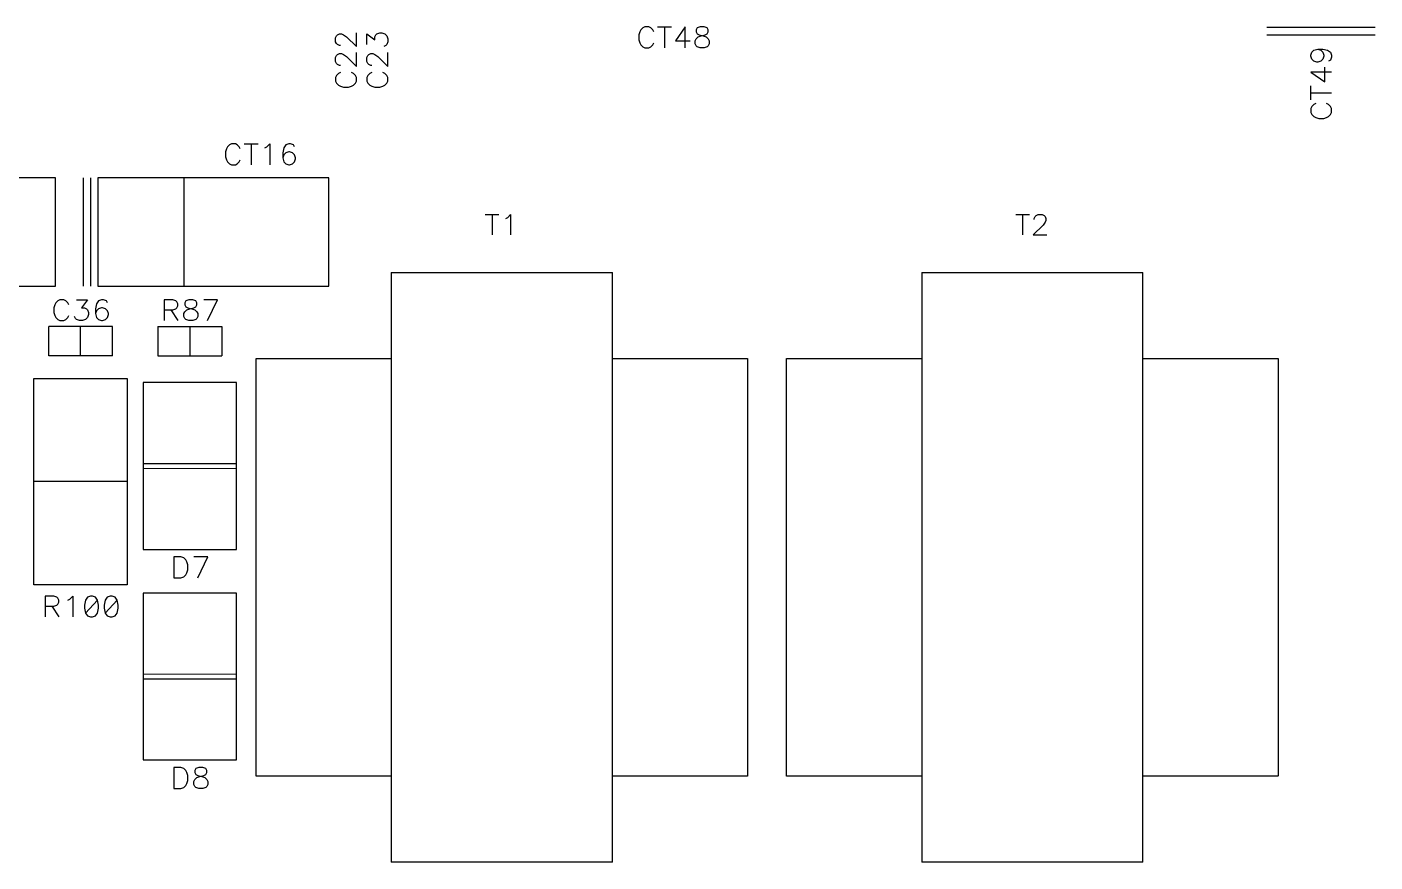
# Model space of a CAD drawing. Extents: x 295 to 953, y 10 to 290.
# Drawn here: x 750.3 to 840.8, y 135.1 to 191.2 of the extents above; entities that cross this region are included whole.
import ezdxf

# ---------------------------------------------------------------- set-up
doc = ezdxf.new("R2010")
doc.units = 0
doc.header["$LTSCALE"] = 5
doc.header["$MEASUREMENT"] = 0
doc.layers.add('DV-INT-A3_TSK', color=14, linetype='CONTINUOUS')

msp = doc.modelspace()

# ---------------------------------------------------------------- linework, layer by layer
at = {"layer": 'DV-INT-A3_TSK', "color": 7}
for p, q in [((791.517, 191.032), (791.45, 190.898)), ((791.652, 191.166), (791.517, 191.032)), ((791.782, 191.234), (791.652, 191.166)), ((792.05, 191.234), (791.782, 191.234)), ((792.18, 191.166), (792.05, 191.234)), ((792.314, 191.032), (792.18, 191.166)), ((792.381, 190.898), (792.314, 191.032)), ((792.645, 191.234), (793.575, 191.234)), ((793.11, 191.234), (793.11, 189.838)), ((794.501, 191.234), (793.839, 190.303)), ((794.501, 189.838), (794.501, 191.234)), ((795.298, 191.166), (795.235, 191.032)), ((795.235, 191.032), (795.235, 190.898)), ((795.499, 191.234), (795.298, 191.166)), ((795.763, 191.234), (795.499, 191.234)), ((795.964, 191.166), (795.763, 191.234)), ((796.031, 191.032), (795.964, 191.166)), ((796.031, 190.898), (796.031, 191.032)), ((833.557, 191.208), (840.82, 191.208)), ((771.019, 190.513), (771.086, 190.647)), ((771.019, 190.244), (771.019, 190.513)), ((771.086, 190.115), (771.019, 190.244)), ((771.086, 190.647), (771.153, 190.714)), ((771.153, 190.047), (771.086, 190.115)), ((771.153, 190.714), (771.283, 190.777)), ((771.283, 190.777), (771.417, 190.777)), ((771.417, 190.777), (771.552, 190.714)), ((771.552, 190.714), (771.753, 190.58)), ((771.753, 190.58), (772.419, 189.913)), ((772.419, 189.913), (772.419, 190.844)), ((773.115, 190.047), (773.115, 190.777)), ((773.115, 190.777), (773.647, 190.379)), ((773.647, 190.58), (773.714, 190.714)), ((773.647, 190.379), (773.647, 190.58)), ((773.714, 190.714), (773.781, 190.777)), ((773.781, 190.777), (773.978, 190.844)), ((773.978, 190.844), (774.112, 190.844)), ((774.112, 190.844), (774.313, 190.777)), ((774.313, 190.777), (774.448, 190.647)), ((774.448, 190.647), (774.515, 190.446)), ((774.515, 190.244), (774.448, 190.047)), ((774.515, 190.446), (774.515, 190.244)), ((791.45, 190.898), (791.383, 190.701)), ((791.383, 190.701), (791.383, 190.37)), ((791.383, 190.37), (791.45, 190.169)), ((791.45, 190.169), (791.517, 190.039)), ((792.314, 190.039), (792.381, 190.169)), ((793.839, 190.303), (794.837, 190.303)), ((795.168, 190.303), (795.235, 190.437)), ((795.168, 190.102), (795.168, 190.303)), ((795.235, 190.898), (795.298, 190.768)), ((795.235, 190.437), (795.365, 190.567)), ((795.298, 190.768), (795.432, 190.701)), ((795.365, 190.567), (795.566, 190.634)), ((795.432, 190.701), (795.696, 190.634)), ((795.566, 190.634), (795.83, 190.701)), ((795.696, 190.634), (795.897, 190.567)), ((795.83, 190.701), (795.964, 190.768)), ((795.897, 190.567), (796.031, 190.437)), ((795.964, 190.768), (796.031, 190.898)), ((796.031, 190.437), (796.094, 190.303)), ((796.094, 190.303), (796.094, 190.102)), ((833.557, 190.714), (840.82, 190.714)), ((771.019, 189.18), (771.086, 189.314)), ((771.086, 189.314), (771.153, 189.381)), ((771.283, 189.98), (771.153, 190.047)), ((771.153, 189.381), (771.283, 189.448)), ((771.35, 189.98), (771.283, 189.98)), ((771.283, 189.448), (771.417, 189.448)), ((771.417, 189.448), (771.552, 189.381)), ((771.552, 189.381), (771.753, 189.247)), ((771.753, 189.247), (772.419, 188.581)), ((772.419, 188.581), (772.419, 189.515)), ((773.115, 189.18), (773.182, 189.314)), ((773.182, 189.314), (773.249, 189.381)), ((773.249, 189.381), (773.379, 189.448)), ((773.379, 189.448), (773.513, 189.448)), ((773.513, 189.448), (773.647, 189.381)), ((773.647, 189.381), (773.848, 189.247)), ((773.848, 189.247), (774.515, 188.581)), ((774.38, 189.98), (774.246, 189.913)), ((774.448, 190.047), (774.38, 189.98)), ((774.515, 188.581), (774.515, 189.515)), ((791.517, 190.039), (791.652, 189.905)), ((791.652, 189.905), (791.782, 189.838)), ((791.782, 189.838), (792.05, 189.838)), ((792.05, 189.838), (792.18, 189.905)), ((792.18, 189.905), (792.314, 190.039)), ((795.235, 189.972), (795.168, 190.102)), ((795.298, 189.905), (795.235, 189.972)), ((795.499, 189.838), (795.298, 189.905)), ((795.763, 189.838), (795.499, 189.838)), ((795.964, 189.905), (795.763, 189.838)), ((796.031, 189.972), (795.964, 189.905)), ((796.094, 190.102), (796.031, 189.972)), ((836.508, 189.335), (836.575, 189.532)), ((836.508, 189.268), (836.508, 189.335)), ((836.575, 189.067), (836.508, 189.268)), ((836.575, 189.532), (836.709, 189.666)), ((836.709, 189.666), (836.973, 189.733)), ((836.973, 189.733), (837.174, 189.666)), ((836.973, 189.733), (837.304, 189.733)), ((837.174, 189.666), (837.304, 189.532)), ((837.304, 189.733), (837.639, 189.666)), ((837.304, 189.532), (837.371, 189.335)), ((837.371, 189.268), (837.304, 189.067)), ((837.371, 189.335), (837.371, 189.268)), ((837.639, 189.666), (837.836, 189.532)), ((837.836, 189.532), (837.903, 189.335)), ((837.903, 189.335), (837.903, 189.201)), ((771.019, 188.916), (771.019, 189.18)), ((771.086, 188.782), (771.019, 188.916)), ((771.153, 188.715), (771.086, 188.782)), ((771.283, 188.648), (771.153, 188.715)), ((771.35, 188.648), (771.283, 188.648)), ((773.115, 188.916), (773.115, 189.18)), ((773.182, 188.782), (773.115, 188.916)), ((773.249, 188.715), (773.182, 188.782)), ((773.379, 188.648), (773.249, 188.715)), ((773.446, 188.648), (773.379, 188.648)), ((836.709, 188.937), (836.575, 189.067)), ((836.906, 188.87), (836.709, 188.937)), ((836.973, 188.87), (836.906, 188.87)), ((837.174, 188.937), (836.973, 188.87)), ((837.304, 189.067), (837.174, 188.937)), ((837.438, 187.541), (837.438, 188.539)), ((837.836, 189), (837.702, 188.937)), ((837.903, 189.201), (837.836, 189)), ((771.086, 187.981), (771.019, 187.847)), ((771.019, 187.847), (771.019, 187.583)), ((771.019, 187.583), (771.086, 187.449)), ((771.22, 188.115), (771.086, 187.981)), ((771.086, 187.449), (771.22, 187.315)), ((771.35, 188.182), (771.22, 188.115)), ((772.218, 188.115), (772.084, 188.182)), ((772.352, 187.981), (772.218, 188.115)), ((772.218, 187.315), (772.352, 187.449)), ((772.419, 187.847), (772.352, 187.981)), ((772.352, 187.449), (772.419, 187.583)), ((772.419, 187.583), (772.419, 187.847)), ((773.182, 187.981), (773.115, 187.847)), ((773.115, 187.847), (773.115, 187.583)), ((773.115, 187.583), (773.182, 187.449)), ((773.316, 188.115), (773.182, 187.981)), ((773.182, 187.449), (773.316, 187.315)), ((773.446, 188.182), (773.316, 188.115)), ((774.313, 188.115), (774.179, 188.182)), ((774.448, 187.981), (774.313, 188.115)), ((774.313, 187.315), (774.448, 187.449)), ((774.515, 187.847), (774.448, 187.981)), ((774.448, 187.449), (774.515, 187.583)), ((774.515, 187.583), (774.515, 187.847)), ((837.903, 188.203), (836.508, 188.203)), ((836.508, 188.203), (837.438, 187.541)), ((771.22, 187.315), (771.35, 187.248)), ((771.35, 187.248), (771.552, 187.185)), ((771.552, 187.185), (771.883, 187.185)), ((771.883, 187.185), (772.084, 187.248)), ((772.084, 187.248), (772.218, 187.315)), ((773.316, 187.315), (773.446, 187.248)), ((773.446, 187.248), (773.647, 187.185)), ((773.647, 187.185), (773.978, 187.185)), ((773.978, 187.185), (774.179, 187.248)), ((774.179, 187.248), (774.313, 187.315)), ((836.508, 186.347), (836.508, 187.277)), ((836.508, 186.812), (837.903, 186.812)), ((836.575, 185.882), (836.508, 185.752)), ((836.508, 185.752), (836.508, 185.483)), ((836.709, 186.016), (836.575, 185.882)), ((836.843, 186.083), (836.709, 186.016)), ((837.702, 186.016), (837.572, 186.083)), ((837.836, 185.882), (837.702, 186.016)), ((837.903, 185.752), (837.836, 185.882)), ((837.903, 185.483), (837.903, 185.752)), ((836.508, 185.483), (836.575, 185.354)), ((836.575, 185.354), (836.709, 185.219)), ((836.709, 185.219), (836.843, 185.152)), ((836.843, 185.152), (837.04, 185.085)), ((837.04, 185.085), (837.371, 185.085)), ((837.371, 185.085), (837.572, 185.152)), ((837.572, 185.152), (837.702, 185.219)), ((837.702, 185.219), (837.836, 185.354)), ((837.836, 185.354), (837.903, 185.483)), ((763.685, 183.04), (763.618, 182.843)), ((763.752, 183.174), (763.685, 183.04)), ((763.886, 183.308), (763.752, 183.174)), ((764.016, 183.375), (763.886, 183.308)), ((764.284, 183.375), (764.016, 183.375)), ((764.414, 183.308), (764.284, 183.375)), ((764.548, 183.174), (764.414, 183.308)), ((764.615, 183.04), (764.548, 183.174)), ((764.879, 183.375), (765.81, 183.375)), ((765.345, 183.375), (765.345, 181.98)), ((766.275, 183.107), (766.405, 183.174)), ((766.405, 183.174), (766.606, 183.375)), ((766.606, 183.375), (766.606, 181.98)), ((767.532, 183.107), (767.47, 182.776)), ((767.667, 183.308), (767.532, 183.107)), ((767.868, 183.375), (767.667, 183.308)), ((767.998, 183.375), (767.868, 183.375)), ((768.199, 183.308), (767.998, 183.375)), ((768.266, 183.174), (768.199, 183.308)), ((763.618, 182.843), (763.618, 182.512)), ((763.618, 182.512), (763.685, 182.311)), ((763.685, 182.311), (763.752, 182.181)), ((763.752, 182.181), (763.886, 182.047)), ((763.886, 182.047), (764.016, 181.98)), ((764.016, 181.98), (764.284, 181.98)), ((764.284, 181.98), (764.414, 182.047)), ((764.414, 182.047), (764.548, 182.181)), ((764.548, 182.181), (764.615, 182.311)), ((767.47, 182.776), (767.47, 182.445)), ((767.532, 182.642), (767.47, 182.445)), ((767.47, 182.445), (767.532, 182.181)), ((767.667, 182.776), (767.532, 182.642)), ((767.532, 182.181), (767.667, 182.047)), ((767.868, 182.843), (767.667, 182.776)), ((767.667, 182.047), (767.868, 181.98)), ((767.931, 182.843), (767.868, 182.843)), ((767.868, 181.98), (767.931, 181.98)), ((768.132, 182.776), (767.931, 182.843)), ((767.931, 181.98), (768.132, 182.047)), ((768.266, 182.642), (768.132, 182.776)), ((768.132, 182.047), (768.266, 182.181)), ((768.329, 182.445), (768.266, 182.642)), ((768.266, 182.181), (768.329, 182.378)), ((768.329, 182.378), (768.329, 182.445)), ((752.218, 181.087), (736.708, 181.087)), ((752.218, 173.824), (752.218, 181.087)), ((754.054, 181.087), (754.054, 173.824)), ((754.549, 181.087), (754.549, 173.824)), ((770.554, 181.087), (755.043, 181.087)), ((755.043, 181.087), (755.043, 173.824)), ((760.818, 181.087), (760.818, 173.824)), ((770.554, 173.824), (770.554, 181.087)), ((781.069, 178.635), (781.987, 178.635)), ((781.526, 178.635), (781.526, 177.261)), ((782.444, 178.371), (782.574, 178.438)), ((782.574, 178.438), (782.771, 178.635)), ((782.771, 178.635), (782.771, 177.261)), ((816.693, 178.635), (817.611, 178.635)), ((817.15, 178.635), (817.15, 177.261)), ((817.938, 178.371), (818, 178.505)), ((817.938, 178.308), (817.938, 178.371)), ((818, 178.505), (818.067, 178.568)), ((818.067, 178.568), (818.197, 178.635)), ((818.197, 178.635), (818.461, 178.635)), ((818.461, 178.635), (818.591, 178.568)), ((818.591, 178.568), (818.658, 178.505)), ((818.658, 178.505), (818.721, 178.371)), ((818.721, 178.371), (818.721, 178.241)), ((818.524, 177.915), (817.871, 177.261)), ((818.658, 178.112), (818.524, 177.915)), ((818.721, 178.241), (818.658, 178.112)), ((817.871, 177.261), (818.788, 177.261)), ((774.758, 174.729), (774.758, 135.129)), ((774.758, 174.729), (789.606, 174.729)), ((789.606, 135.129), (789.606, 174.729)), ((810.381, 174.729), (810.381, 135.129)), ((810.381, 174.729), (825.23, 174.729)), ((825.23, 135.129), (825.23, 174.729)), ((736.708, 173.824), (752.218, 173.824)), ((755.043, 173.824), (770.554, 173.824)), ((752.16, 172.571), (752.097, 172.37)), ((752.097, 172.37), (752.097, 172.039)), ((752.097, 172.039), (752.16, 171.838)), ((752.227, 172.701), (752.16, 172.571)), ((752.361, 172.835), (752.227, 172.701)), ((752.495, 172.902), (752.361, 172.835)), ((752.759, 172.902), (752.495, 172.902)), ((752.893, 172.835), (752.759, 172.902)), ((753.027, 172.701), (752.893, 172.835)), ((753.094, 172.571), (753.027, 172.701)), ((753.627, 172.902), (754.36, 172.902)), ((754.36, 172.902), (753.958, 172.37)), ((753.958, 172.37), (754.159, 172.37)), ((754.159, 172.37), (754.293, 172.303)), ((754.293, 172.303), (754.36, 172.236)), ((754.36, 172.236), (754.427, 172.039)), ((754.427, 172.039), (754.427, 171.905)), ((754.959, 172.638), (754.892, 172.303)), ((754.892, 172.303), (754.892, 171.972)), ((754.959, 172.169), (754.892, 171.972)), ((755.089, 172.835), (754.959, 172.638)), ((755.089, 172.303), (754.959, 172.169)), ((755.29, 172.902), (755.089, 172.835)), ((755.29, 172.37), (755.089, 172.303)), ((755.425, 172.902), (755.29, 172.902)), ((755.358, 172.37), (755.29, 172.37)), ((755.559, 172.303), (755.358, 172.37)), ((755.626, 172.835), (755.425, 172.902)), ((755.689, 172.169), (755.559, 172.303)), ((755.689, 172.701), (755.626, 172.835)), ((755.756, 171.972), (755.689, 172.169)), ((760.093, 172.902), (759.494, 172.902)), ((759.494, 172.902), (759.494, 171.502)), ((759.494, 172.236), (760.093, 172.236)), ((759.963, 172.236), (760.429, 171.502)), ((760.295, 172.835), (760.093, 172.902)), ((760.093, 172.236), (760.295, 172.303)), ((760.362, 172.768), (760.295, 172.835)), ((760.295, 172.303), (760.362, 172.37)), ((760.429, 172.638), (760.362, 172.768)), ((760.362, 172.37), (760.429, 172.504)), ((760.429, 172.504), (760.429, 172.638)), ((760.827, 171.972), (760.894, 172.102)), ((760.961, 172.835), (760.894, 172.701)), ((760.894, 172.701), (760.894, 172.571)), ((760.894, 172.571), (760.961, 172.437)), ((760.894, 172.102), (761.028, 172.236)), ((761.162, 172.902), (760.961, 172.835)), ((760.961, 172.437), (761.095, 172.37)), ((761.028, 172.236), (761.225, 172.303)), ((761.095, 172.37), (761.359, 172.303)), ((761.426, 172.902), (761.162, 172.902)), ((761.225, 172.303), (761.493, 172.37)), ((761.359, 172.303), (761.56, 172.236)), ((761.627, 172.835), (761.426, 172.902)), ((761.493, 172.37), (761.627, 172.437)), ((761.56, 172.236), (761.694, 172.102)), ((761.694, 172.701), (761.627, 172.835)), ((761.627, 172.437), (761.694, 172.571)), ((761.694, 172.571), (761.694, 172.701)), ((761.694, 172.102), (761.761, 171.972)), ((763.09, 172.902), (762.16, 172.902)), ((762.424, 171.502), (763.09, 172.902)), ((756.036, 171.113), (751.749, 171.113)), ((751.749, 169.13), (751.749, 171.113)), ((752.16, 171.838), (752.227, 171.703)), ((752.227, 171.703), (752.361, 171.569)), ((752.361, 171.569), (752.495, 171.502)), ((752.495, 171.502), (752.759, 171.502)), ((752.759, 171.502), (752.893, 171.569)), ((752.893, 171.569), (753.027, 171.703)), ((753.027, 171.703), (753.094, 171.838)), ((753.56, 171.636), (753.493, 171.771)), ((753.627, 171.569), (753.56, 171.636)), ((753.828, 171.502), (753.627, 171.569)), ((754.025, 171.502), (753.828, 171.502)), ((753.891, 169.13), (753.891, 171.113)), ((754.226, 171.569), (754.025, 171.502)), ((754.36, 171.703), (754.226, 171.569)), ((754.427, 171.905), (754.36, 171.703)), ((754.892, 171.972), (754.959, 171.703)), ((754.959, 171.703), (755.089, 171.569)), ((755.089, 171.569), (755.29, 171.502)), ((755.29, 171.502), (755.358, 171.502)), ((755.358, 171.502), (755.559, 171.569)), ((755.559, 171.569), (755.689, 171.703)), ((755.689, 171.703), (755.756, 171.905)), ((755.756, 171.905), (755.756, 171.972)), ((756.036, 169.13), (756.036, 171.113)), ((759.083, 171.113), (763.371, 171.113)), ((759.083, 171.113), (759.083, 169.13)), ((760.827, 171.771), (760.827, 171.972)), ((760.894, 171.636), (760.827, 171.771)), ((760.961, 171.569), (760.894, 171.636)), ((761.162, 171.502), (760.961, 171.569)), ((761.426, 171.502), (761.162, 171.502)), ((761.225, 171.113), (761.225, 169.13)), ((761.627, 171.569), (761.426, 171.502)), ((761.694, 171.636), (761.627, 171.569)), ((761.761, 171.771), (761.694, 171.636)), ((761.761, 171.972), (761.761, 171.771)), ((763.371, 171.113), (763.371, 169.13)), ((756.036, 169.13), (751.749, 169.13)), ((759.083, 169.13), (763.371, 169.13)), ((765.68, 140.904), (765.68, 168.954)), ((765.68, 168.954), (774.758, 168.954)), ((789.606, 168.954), (798.684, 168.954)), ((798.684, 168.954), (798.684, 140.904)), ((801.303, 140.904), (801.303, 168.954)), ((801.303, 168.954), (810.381, 168.954)), ((825.23, 168.954), (834.308, 168.954)), ((834.308, 168.954), (834.308, 140.904)), ((750.756, 153.762), (750.756, 167.621)), ((750.756, 167.621), (757.03, 167.621)), ((757.03, 167.621), (757.03, 153.762)), ((758.09, 167.349), (758.09, 156.13)), ((764.364, 167.349), (758.09, 167.349)), ((764.364, 156.13), (764.364, 167.349)), ((758.09, 161.905), (764.364, 161.909)), ((758.094, 161.582), (764.364, 161.574)), ((757.03, 160.694), (750.756, 160.694)), ((758.09, 156.13), (764.364, 156.13)), ((760.152, 155.631), (760.152, 154.219)), ((760.621, 155.631), (760.152, 155.631)), ((760.823, 155.564), (760.621, 155.631)), ((760.957, 155.43), (760.823, 155.564)), ((761.024, 155.296), (760.957, 155.43)), ((761.091, 155.095), (761.024, 155.296)), ((761.091, 154.755), (761.091, 155.095)), ((762.436, 155.631), (761.497, 155.631)), ((761.766, 154.219), (762.436, 155.631)), ((760.152, 154.219), (760.621, 154.219)), ((760.621, 154.219), (760.823, 154.286)), ((760.823, 154.286), (760.957, 154.42)), ((760.957, 154.42), (761.024, 154.554)), ((761.024, 154.554), (761.091, 154.755)), ((757.03, 153.762), (750.756, 153.762)), ((758.09, 153.204), (758.09, 141.985)), ((764.364, 153.204), (758.09, 153.204)), ((764.364, 141.985), (764.364, 153.204)), ((752.101, 152.986), (751.506, 152.986)), ((751.506, 152.986), (751.506, 151.595)), ((751.506, 152.324), (752.101, 152.324)), ((751.971, 152.324), (752.432, 151.595)), ((752.302, 152.919), (752.101, 152.986)), ((752.101, 152.324), (752.302, 152.391)), ((752.369, 152.857), (752.302, 152.919)), ((752.302, 152.391), (752.369, 152.458)), ((752.432, 152.722), (752.369, 152.857)), ((752.369, 152.458), (752.432, 152.588)), ((752.432, 152.588), (752.432, 152.722)), ((753.032, 152.722), (753.161, 152.789)), ((753.161, 152.789), (753.363, 152.986)), ((753.363, 152.986), (753.363, 151.595)), ((754.226, 152.722), (754.159, 152.391)), ((754.159, 152.391), (754.159, 152.19)), ((754.159, 152.19), (754.226, 151.859)), ((754.356, 152.919), (754.226, 152.722)), ((755.018, 152.722), (754.226, 151.859)), ((754.557, 152.986), (754.356, 152.919)), ((754.687, 152.986), (754.557, 152.986)), ((754.888, 152.919), (754.687, 152.986)), ((755.018, 152.722), (754.888, 152.919)), ((755.085, 152.391), (755.018, 152.722)), ((755.018, 151.859), (755.085, 152.19)), ((755.085, 152.19), (755.085, 152.391)), ((755.55, 152.722), (755.483, 152.391)), ((755.483, 152.391), (755.483, 152.19)), ((755.483, 152.19), (755.55, 151.859)), ((755.684, 152.919), (755.55, 152.722)), ((756.347, 152.722), (755.55, 151.859)), ((755.881, 152.986), (755.684, 152.919)), ((756.016, 152.986), (755.881, 152.986)), ((756.213, 152.919), (756.016, 152.986)), ((756.347, 152.722), (756.213, 152.919)), ((756.414, 152.391), (756.347, 152.722)), ((756.347, 151.859), (756.414, 152.19)), ((756.414, 152.19), (756.414, 152.391)), ((754.226, 151.859), (754.356, 151.662)), ((754.356, 151.662), (754.557, 151.595)), ((754.557, 151.595), (754.687, 151.595)), ((754.687, 151.595), (754.888, 151.662)), ((754.888, 151.662), (755.018, 151.859)), ((755.55, 151.859), (755.684, 151.662)), ((755.684, 151.662), (755.881, 151.595)), ((755.881, 151.595), (756.016, 151.595)), ((756.016, 151.595), (756.213, 151.662)), ((756.213, 151.662), (756.347, 151.859)), ((758.09, 147.76), (764.364, 147.764)), ((758.094, 147.438), (764.364, 147.429)), ((758.09, 141.985), (764.364, 141.985)), ((760.152, 141.486), (760.152, 140.074)), ((760.621, 141.486), (760.152, 141.486)), ((760.823, 141.419), (760.621, 141.486)), ((760.957, 141.285), (760.823, 141.419)), ((761.024, 141.151), (760.957, 141.285)), ((761.631, 141.419), (761.564, 141.285)), ((761.564, 141.285), (761.564, 141.151)), ((761.833, 141.486), (761.631, 141.419)), ((762.101, 141.486), (761.833, 141.486)), ((762.302, 141.419), (762.101, 141.486)), ((762.369, 141.285), (762.302, 141.419)), ((762.369, 141.151), (762.369, 141.285)), ((760.957, 140.275), (761.024, 140.409)), ((761.091, 140.95), (761.024, 141.151)), ((761.024, 140.409), (761.091, 140.61)), ((761.091, 140.61), (761.091, 140.95)), ((761.497, 140.543), (761.564, 140.682)), ((761.497, 140.342), (761.497, 140.543)), ((761.564, 140.208), (761.497, 140.342)), ((761.564, 141.151), (761.631, 141.017)), ((761.564, 140.682), (761.699, 140.816)), ((761.631, 141.017), (761.766, 140.95)), ((761.699, 140.816), (761.9, 140.883)), ((761.766, 140.95), (762.034, 140.883)), ((761.9, 140.883), (762.168, 140.95)), ((762.034, 140.883), (762.235, 140.816)), ((762.168, 140.95), (762.302, 141.017)), ((762.235, 140.816), (762.369, 140.682)), ((762.302, 141.017), (762.369, 141.151)), ((762.369, 140.682), (762.436, 140.543)), ((762.436, 140.342), (762.369, 140.208)), ((762.436, 140.543), (762.436, 140.342)), ((774.758, 140.904), (765.68, 140.904)), ((798.68, 140.904), (789.606, 140.904)), ((810.381, 140.904), (801.303, 140.904)), ((834.303, 140.904), (825.23, 140.904)), ((760.152, 140.074), (760.621, 140.074)), ((760.621, 140.074), (760.823, 140.141)), ((760.823, 140.141), (760.957, 140.275)), ((761.631, 140.141), (761.564, 140.208)), ((761.833, 140.074), (761.631, 140.141)), ((762.101, 140.074), (761.833, 140.074)), ((762.302, 140.141), (762.101, 140.074)), ((762.369, 140.208), (762.302, 140.141)), ((789.606, 135.129), (774.758, 135.129)), ((825.23, 135.129), (810.381, 135.129))]:
    msp.add_line(p, q, dxfattribs=at)

doc.saveas('drawing.dxf')
